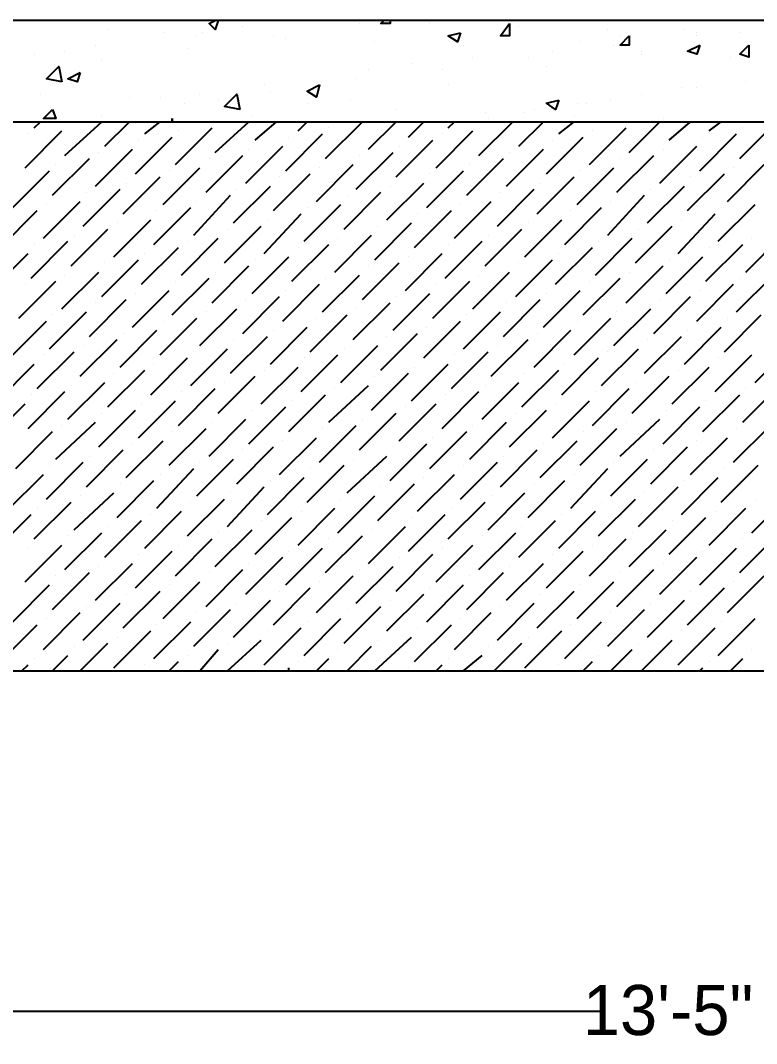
# Model space of a CAD drawing. Header units: inches. Extents: x 9636 to 21597, y -10243 to 557.
# Drawn here: x 14522.3 to 14566.4, y -2381.5 to -2320.2 of the extents above; entities that cross this region are included whole.
import ezdxf

# ---------------------------------------------------------------- set-up
doc = ezdxf.new("R2010")
doc.units = ezdxf.units.IN
doc.header["$MEASUREMENT"] = 0
doc.layers.add('PDF2_0', color=7, linetype='Continuous')
doc.layers.add('PDF2_Text', color=5, linetype='Continuous')
doc.layers.add('PDF2_IEL-HATCH-002', color=7, linetype='Continuous', true_color=0xd7ebd2)
doc.styles.add('PDF Stylus BT', font='stylu.ttf')

msp = doc.modelspace()

# ---------------------------------------------------------------- linework, layer by layer
at = {"layer": 'PDF2_0', "lineweight": 25}
for points in [[(14818.435, -2326.237), (14818.435, -2429.13), (14827.438, -2429.13), (14827.438, -2320.173), (14216.322, -2320.173), (14216.322, -2437.031), (14225.325, -2437.031), (14225.325, -2326.237)], [(14216.322, -2326.237), (14827.438, -2326.237)], [(14482.376, -2359.126), (14643.332, -2359.126)]]:
    msp.add_lwpolyline(points, dxfattribs=at)
at = {"layer": 'PDF2_0', "color": 5, "lineweight": 25}
msp.add_lwpolyline([(14482.56, -2379.521), (14557.342, -2379.521)], dxfattribs=at)
at = {"layer": 'PDF2_IEL-HATCH-002', "color": 251, "lineweight": 25, "true_color": 0x636466}
for points in [[(14534.191, -2320.173), (14534.007, -2320.724), (14533.639, -2320.357), (14534.007, -2320.173)], [(14535.661, -2320.541), (14535.661, -2320.541)], [(14542.643, -2320.357), (14542.643, -2320.357)], [(14544.48, -2320.173), (14544.48, -2320.357), (14543.929, -2320.357), (14544.112, -2320.173)], [(14546.869, -2320.357), (14546.869, -2320.357)], [(14552.197, -2320.541), (14552.197, -2320.541)], [(14527.576, -2320.724), (14527.576, -2320.724)], [(14530.883, -2320.908), (14530.883, -2320.908)], [(14532.904, -2321.092), (14532.904, -2321.092)], [(14533.272, -2320.908), (14533.272, -2320.908)], [(14537.498, -2321.092), (14537.498, -2321.092)], [(14557.525, -2320.724), (14557.525, -2320.724)], [(14558.26, -2321.092), (14558.26, -2321.092)], [(14562.119, -2320.724), (14562.119, -2320.724)], [(14562.854, -2320.908), (14562.854, -2320.908)], [(14562.854, -2321.092), (14562.854, -2321.092)], [(14565.426, -2320.908), (14565.426, -2320.908)], [(14526.841, -2321.643), (14526.841, -2321.643)], [(14538.233, -2321.276), (14538.233, -2321.276)], [(14543.561, -2321.459), (14543.561, -2321.459)], [(14548.89, -2321.643), (14548.89, -2321.643)], [(14555.872, -2321.459), (14555.872, -2321.459)], [(14557.893, -2321.643), (14557.893, -2321.643)], [(14523.166, -2322.194), (14523.166, -2322.194)], [(14525.004, -2322.011), (14525.004, -2322.011)], [(14532.353, -2321.827), (14532.353, -2321.827)], [(14549.441, -2322.378), (14549.441, -2322.378)], [(14552.748, -2322.378), (14552.748, -2322.378)], [(14554.218, -2322.011), (14554.218, -2322.011)], [(14559.547, -2322.011), (14559.547, -2322.011)], [(14559.547, -2322.194), (14559.547, -2322.194)], [(14564.875, -2322.378), (14564.875, -2322.378)], [(14527.209, -2322.562), (14527.209, -2322.562)], [(14545.766, -2322.746), (14545.766, -2322.746)], [(14553.851, -2322.929), (14553.851, -2322.929)], [(14543.194, -2323.113), (14543.194, -2323.113)], [(14547.604, -2323.113), (14547.604, -2323.113)], [(14536.947, -2324.032), (14536.947, -2324.032)], [(14542.459, -2323.664), (14542.459, -2323.664)], [(14547.971, -2324.032), (14547.971, -2324.032)], [(14561.935, -2324.215), (14561.935, -2324.215)], [(14562.854, -2324.215), (14562.854, -2324.215)], [(14565.794, -2323.848), (14565.794, -2323.848)], [(14523.534, -2324.583), (14523.534, -2324.583)], [(14528.862, -2324.767), (14528.862, -2324.767)], [(14530.7, -2324.767), (14530.7, -2324.767)], [(14533.088, -2324.583), (14533.088, -2324.583)], [(14537.314, -2324.399), (14537.314, -2324.399)], [(14559.547, -2324.583), (14559.547, -2324.583)], [(14532.169, -2325.134), (14532.169, -2325.134)], [(14534.191, -2324.95), (14534.191, -2324.95)], [(14539.519, -2325.134), (14539.519, -2325.134)], [(14542.091, -2324.95), (14542.091, -2324.95)], [(14555.688, -2325.134), (14555.688, -2325.134)], [(14556.239, -2325.134), (14556.239, -2325.134)], [(14557.709, -2324.95), (14557.709, -2324.95)], [(14524.269, -2325.685), (14524.269, -2325.685)], [(14527.209, -2325.869), (14527.209, -2325.869)], [(14536.212, -2325.869), (14536.212, -2325.869)], [(14544.847, -2325.502), (14544.847, -2325.502)], [(14550.176, -2325.685), (14550.176, -2325.685)], [(14550.36, -2326.053), (14550.36, -2326.053)], [(14552.564, -2325.685), (14552.564, -2325.685)], [(14553.116, -2325.502), (14553.116, -2325.502)], [(14555.504, -2325.869), (14555.504, -2325.869)], [(14560.833, -2326.053), (14560.833, -2326.053)]]:
    msp.add_lwpolyline(points, dxfattribs=at)
for points in [[(14551.646, -2320.357), (14551.646, -2321.092), (14551.095, -2321.092)], [(14548.706, -2320.908), (14548.522, -2321.459), (14547.971, -2321.092)], [(14558.812, -2321.092), (14558.812, -2321.643), (14558.26, -2321.643)], [(14563.038, -2321.643), (14562.854, -2322.194), (14562.303, -2322.011)], [(14565.977, -2321.643), (14565.977, -2322.378), (14565.426, -2322.194)], [(14524.82, -2323.848), (14523.901, -2323.664), (14524.636, -2322.929)], [(14525.922, -2323.297), (14525.739, -2323.848), (14525.187, -2323.664)], [(14540.254, -2324.032), (14540.07, -2324.767), (14539.519, -2324.399)], [(14535.477, -2325.502), (14534.558, -2325.318), (14535.293, -2324.583)], [(14554.586, -2324.95), (14554.402, -2325.502), (14553.851, -2325.134)], [(14524.269, -2325.502), (14524.452, -2326.053), (14523.717, -2326.053)], [(14531.435, -2326.053), (14531.435, -2326.237)]]:
    msp.add_lwpolyline(points, close=True, dxfattribs=at)
at = {"layer": 'PDF2_IEL-HATCH-002', "lineweight": 25}
for points in [[(14523.166, -2326.604), (14523.534, -2326.237)], [(14525.004, -2328.258), (14527.209, -2326.237)], [(14525.187, -2326.237), (14525.187, -2326.237)], [(14527.392, -2327.706), (14528.862, -2326.237)], [(14529.781, -2326.972), (14530.7, -2326.237)], [(14531.618, -2328.809), (14533.823, -2326.604)], [(14532.353, -2326.237), (14532.537, -2326.237)], [(14534.007, -2328.074), (14536.028, -2326.237)], [(14536.395, -2327.339), (14537.682, -2326.237)], [(14538.968, -2326.788), (14539.519, -2326.237)], [(14540.621, -2328.441), (14542.826, -2326.237)], [(14540.805, -2326.604), (14540.805, -2326.604)], [(14543.194, -2327.89), (14544.847, -2326.237)], [(14545.582, -2327.155), (14546.501, -2326.237)], [(14547.971, -2326.604), (14548.338, -2326.237)], [(14549.808, -2328.258), (14551.83, -2326.237)], [(14549.992, -2326.237), (14549.992, -2326.237)], [(14552.197, -2327.706), (14553.667, -2326.237)], [(14554.586, -2326.972), (14555.504, -2326.237)], [(14556.423, -2328.809), (14558.628, -2326.604)], [(14556.974, -2326.237), (14557.158, -2326.237)], [(14558.812, -2328.074), (14560.649, -2326.237)], [(14561.2, -2327.339), (14562.486, -2326.237)], [(14563.589, -2326.788), (14564.324, -2326.237)], [(14565.426, -2328.441), (14567.631, -2326.237)], [(14565.61, -2326.604), (14565.61, -2326.604)], [(14522.615, -2328.993), (14524.82, -2326.788)], [(14522.799, -2326.972), (14522.799, -2326.972)], [(14529.23, -2329.36), (14531.435, -2327.155)], [(14531.802, -2326.788), (14531.802, -2326.788)], [(14538.233, -2329.176), (14540.438, -2326.972)], [(14538.417, -2327.155), (14538.417, -2327.155)], [(14547.236, -2328.993), (14549.441, -2326.788)], [(14547.604, -2326.972), (14547.604, -2326.972)], [(14553.851, -2329.36), (14556.056, -2327.155)], [(14556.607, -2326.788), (14556.607, -2326.788)], [(14563.038, -2329.176), (14565.242, -2326.972)], [(14563.221, -2327.155), (14563.221, -2327.155)], [(14526.841, -2330.095), (14529.046, -2327.89)], [(14529.413, -2327.339), (14529.413, -2327.339)], [(14535.844, -2329.911), (14538.049, -2327.706)], [(14536.028, -2327.89), (14536.028, -2327.89)], [(14544.847, -2329.544), (14547.052, -2327.339)], [(14545.031, -2327.706), (14545.031, -2327.706)], [(14551.462, -2330.095), (14553.667, -2327.89)], [(14554.218, -2327.339), (14554.218, -2327.339)], [(14560.649, -2329.911), (14562.854, -2327.706)], [(14560.833, -2327.89), (14560.833, -2327.89)], [(14524.269, -2330.646), (14526.474, -2328.441)], [(14527.025, -2328.074), (14527.025, -2328.074)], [(14533.456, -2330.463), (14535.661, -2328.258)], [(14533.639, -2328.441), (14533.639, -2328.441)], [(14542.459, -2330.279), (14544.664, -2328.074)], [(14542.643, -2328.258), (14542.643, -2328.258)], [(14549.073, -2330.646), (14551.278, -2328.441)], [(14551.646, -2328.074), (14551.646, -2328.074)], [(14558.077, -2330.463), (14560.282, -2328.258)], [(14558.26, -2328.441), (14558.26, -2328.441)], [(14524.452, -2328.809), (14524.452, -2328.809)], [(14530.883, -2331.198), (14533.088, -2328.993)], [(14540.07, -2331.014), (14542.275, -2328.809)], [(14540.254, -2328.993), (14540.254, -2328.993)], [(14549.257, -2328.809), (14549.257, -2328.809)], [(14555.688, -2331.198), (14557.893, -2328.993)], [(14564.691, -2331.014), (14566.896, -2328.809)], [(14565.059, -2328.993), (14565.059, -2328.993)], [(14521.88, -2331.381), (14524.085, -2329.176)], [(14528.495, -2331.749), (14530.7, -2329.544)], [(14531.251, -2329.176), (14531.251, -2329.176)], [(14537.498, -2331.565), (14539.703, -2329.36)], [(14537.865, -2329.544), (14537.865, -2329.544)], [(14546.685, -2331.381), (14548.89, -2329.176)], [(14546.869, -2329.36), (14546.869, -2329.36)], [(14553.299, -2331.749), (14555.504, -2329.544)], [(14555.872, -2329.176), (14555.872, -2329.176)], [(14562.303, -2331.565), (14564.508, -2329.36)], [(14562.486, -2329.544), (14562.486, -2329.544)], [(14526.106, -2332.484), (14528.311, -2330.279)], [(14528.678, -2329.911), (14528.678, -2329.911)], [(14535.109, -2332.3), (14537.314, -2330.095)], [(14535.293, -2330.279), (14535.293, -2330.279)], [(14544.296, -2332.116), (14546.501, -2329.911)], [(14544.48, -2330.095), (14544.48, -2330.095)], [(14550.911, -2332.484), (14553.116, -2330.279)], [(14553.483, -2329.911), (14553.483, -2329.911)], [(14559.914, -2332.3), (14562.119, -2330.095)], [(14560.098, -2330.279), (14560.098, -2330.279)], [(14526.29, -2330.463), (14526.29, -2330.463)], [(14532.721, -2333.035), (14534.926, -2330.646)], [(14541.724, -2332.667), (14543.929, -2330.463)], [(14541.908, -2330.646), (14541.908, -2330.646)], [(14551.095, -2330.463), (14551.095, -2330.463)], [(14557.525, -2333.035), (14559.73, -2330.646)], [(14521.145, -2333.77), (14523.35, -2331.565)], [(14523.717, -2333.219), (14525.922, -2331.014)], [(14523.901, -2331.198), (14523.901, -2331.198)], [(14530.332, -2333.586), (14532.537, -2331.381)], [(14530.516, -2331.565), (14530.516, -2331.565)], [(14532.904, -2331.014), (14532.904, -2331.014)], [(14539.335, -2333.402), (14541.54, -2331.198)], [(14539.519, -2331.381), (14539.519, -2331.381)], [(14545.95, -2333.77), (14548.155, -2331.565)], [(14548.338, -2333.219), (14550.543, -2331.014)], [(14548.706, -2331.198), (14548.706, -2331.198)], [(14554.953, -2333.586), (14557.158, -2331.381)], [(14555.321, -2331.565), (14555.321, -2331.565)], [(14557.709, -2331.014), (14557.709, -2331.014)], [(14564.14, -2333.402), (14566.345, -2331.198)], [(14564.324, -2331.381), (14564.324, -2331.381)], [(14527.943, -2334.321), (14530.148, -2332.116)], [(14536.947, -2334.137), (14539.152, -2331.749)], [(14537.13, -2332.116), (14537.13, -2332.116)], [(14546.134, -2331.749), (14546.134, -2331.749)], [(14552.564, -2334.321), (14554.769, -2332.116)], [(14561.751, -2334.137), (14563.956, -2331.749)], [(14561.935, -2332.116), (14561.935, -2332.116)], [(14525.371, -2334.872), (14527.576, -2332.667)], [(14528.127, -2332.3), (14528.127, -2332.3)], [(14534.558, -2334.689), (14536.763, -2332.484)], [(14534.742, -2332.667), (14534.742, -2332.667)], [(14543.561, -2334.505), (14545.766, -2332.3)], [(14543.745, -2332.484), (14543.745, -2332.484)], [(14550.176, -2334.872), (14552.381, -2332.667)], [(14552.748, -2332.3), (14552.748, -2332.3)], [(14559.179, -2334.689), (14561.384, -2332.484)], [(14559.363, -2332.667), (14559.363, -2332.667)], [(14522.983, -2335.607), (14525.187, -2333.402)], [(14525.555, -2333.035), (14525.555, -2333.035)], [(14531.986, -2335.424), (14534.191, -2333.219)], [(14532.353, -2333.402), (14532.353, -2333.402)], [(14541.173, -2335.24), (14543.378, -2333.035)], [(14541.356, -2333.219), (14541.356, -2333.219)], [(14547.787, -2335.607), (14549.992, -2333.402)], [(14550.36, -2333.035), (14550.36, -2333.035)], [(14556.79, -2335.424), (14558.995, -2333.219)], [(14556.974, -2333.402), (14556.974, -2333.402)], [(14565.794, -2335.24), (14567.999, -2333.035)], [(14566.161, -2333.219), (14566.161, -2333.219)], [(14523.166, -2333.586), (14523.166, -2333.586)], [(14529.597, -2335.975), (14531.802, -2333.77)], [(14538.6, -2335.791), (14540.805, -2333.586)], [(14538.968, -2333.77), (14538.968, -2333.77)], [(14547.971, -2333.586), (14547.971, -2333.586)], [(14554.402, -2335.975), (14556.607, -2333.77)], [(14563.405, -2335.791), (14565.61, -2333.586)], [(14563.589, -2333.77), (14563.589, -2333.77)], [(14520.594, -2336.342), (14522.799, -2334.137)], [(14527.209, -2336.71), (14529.413, -2334.505)], [(14529.781, -2334.137), (14529.781, -2334.137)], [(14536.212, -2336.526), (14538.417, -2334.321)], [(14536.395, -2334.505), (14536.395, -2334.505)], [(14545.399, -2336.342), (14547.604, -2334.137)], [(14545.582, -2334.321), (14545.582, -2334.321)], [(14552.013, -2336.71), (14554.218, -2334.505)], [(14554.586, -2334.137), (14554.586, -2334.137)], [(14561.016, -2336.526), (14563.221, -2334.321)], [(14561.2, -2334.505), (14561.2, -2334.505)], [(14524.82, -2337.445), (14527.025, -2335.24)], [(14527.392, -2334.689), (14527.392, -2334.689)], [(14533.823, -2337.077), (14536.028, -2334.872)], [(14534.007, -2335.24), (14534.007, -2335.24)], [(14542.826, -2336.893), (14545.031, -2334.689)], [(14543.194, -2334.872), (14543.194, -2334.872)], [(14549.441, -2337.445), (14551.646, -2335.24)], [(14552.197, -2334.689), (14552.197, -2334.689)], [(14558.628, -2337.077), (14560.833, -2334.872)], [(14558.812, -2335.24), (14558.812, -2335.24)], [(14522.248, -2337.996), (14524.452, -2335.791)], [(14525.004, -2335.424), (14525.004, -2335.424)], [(14531.435, -2337.812), (14533.639, -2335.607)], [(14531.618, -2335.791), (14531.618, -2335.791)], [(14540.438, -2337.628), (14542.643, -2335.424)], [(14540.621, -2335.607), (14540.621, -2335.607)], [(14547.052, -2337.996), (14549.257, -2335.791)], [(14549.808, -2335.424), (14549.808, -2335.424)], [(14556.056, -2337.812), (14558.26, -2335.607)], [(14556.423, -2335.791), (14556.423, -2335.791)], [(14565.242, -2337.628), (14567.447, -2335.424)], [(14565.426, -2335.607), (14565.426, -2335.607)], [(14522.615, -2335.975), (14522.615, -2335.975)], [(14529.046, -2338.547), (14531.251, -2336.342)], [(14538.049, -2338.18), (14540.254, -2335.975)], [(14538.233, -2336.342), (14538.233, -2336.342)], [(14547.236, -2335.975), (14547.236, -2335.975)], [(14553.667, -2338.547), (14555.872, -2336.342)], [(14562.854, -2338.18), (14565.059, -2335.975)], [(14563.038, -2336.342), (14563.038, -2336.342)], [(14526.474, -2339.098), (14528.678, -2336.893)], [(14526.841, -2337.077), (14526.841, -2337.077)], [(14529.23, -2336.526), (14529.23, -2336.526)], [(14535.661, -2338.915), (14537.865, -2336.71)], [(14535.844, -2336.893), (14535.844, -2336.893)], [(14542.275, -2339.282), (14544.48, -2337.077)], [(14544.664, -2338.731), (14546.869, -2336.526)], [(14544.847, -2336.71), (14544.847, -2336.71)], [(14551.278, -2339.098), (14553.483, -2336.893)], [(14551.462, -2337.077), (14551.462, -2337.077)], [(14553.851, -2336.526), (14553.851, -2336.526)], [(14560.282, -2338.915), (14562.486, -2336.71)], [(14560.649, -2336.893), (14560.649, -2336.893)], [(14524.085, -2339.833), (14526.29, -2337.628)], [(14533.088, -2339.65), (14535.293, -2337.445)], [(14533.456, -2337.628), (14533.456, -2337.628)], [(14542.459, -2337.445), (14542.459, -2337.445)], [(14548.89, -2339.833), (14551.095, -2337.628)], [(14557.893, -2339.65), (14560.098, -2337.445)], [(14558.077, -2337.628), (14558.077, -2337.628)], [(14521.696, -2340.384), (14523.901, -2338.18)], [(14524.269, -2337.812), (14524.269, -2337.812)], [(14530.7, -2340.201), (14532.904, -2337.996)], [(14530.883, -2338.18), (14530.883, -2338.18)], [(14539.703, -2340.017), (14541.908, -2337.812)], [(14540.07, -2337.996), (14540.07, -2337.996)], [(14546.501, -2340.384), (14548.706, -2338.18)], [(14549.073, -2337.812), (14549.073, -2337.812)], [(14555.504, -2340.201), (14557.709, -2337.996)], [(14555.688, -2338.18), (14555.688, -2338.18)], [(14564.508, -2340.017), (14566.712, -2337.812)], [(14564.691, -2337.996), (14564.691, -2337.996)], [(14528.311, -2340.936), (14530.516, -2338.731)], [(14528.495, -2338.915), (14528.495, -2338.915)], [(14537.314, -2340.752), (14539.519, -2338.547)], [(14537.498, -2338.731), (14537.498, -2338.731)], [(14543.929, -2341.119), (14546.134, -2338.915)], [(14546.685, -2338.547), (14546.685, -2338.547)], [(14553.116, -2340.936), (14555.321, -2338.731)], [(14553.299, -2338.915), (14553.299, -2338.915)], [(14562.119, -2340.752), (14564.324, -2338.547)], [(14562.303, -2338.731), (14562.303, -2338.731)], [(14525.922, -2341.487), (14528.127, -2339.282)], [(14534.926, -2341.303), (14537.13, -2339.098)], [(14535.109, -2339.282), (14535.109, -2339.282)], [(14544.296, -2339.098), (14544.296, -2339.098)], [(14550.543, -2341.487), (14552.748, -2339.282)], [(14559.73, -2341.303), (14561.935, -2339.098)], [(14559.914, -2339.282), (14559.914, -2339.282)], [(14523.35, -2342.222), (14525.555, -2340.017)], [(14526.106, -2339.65), (14526.106, -2339.65)], [(14532.537, -2342.038), (14534.742, -2339.833)], [(14532.721, -2340.017), (14532.721, -2340.017)], [(14541.54, -2341.854), (14543.745, -2339.65)], [(14541.724, -2339.833), (14541.724, -2339.833)], [(14548.155, -2342.222), (14550.36, -2340.017)], [(14550.911, -2339.65), (14550.911, -2339.65)], [(14557.158, -2342.038), (14559.363, -2339.833)], [(14557.525, -2340.017), (14557.525, -2340.017)], [(14566.345, -2341.854), (14568.55, -2339.65)], [(14520.961, -2342.957), (14523.166, -2340.752)], [(14523.717, -2340.201), (14523.717, -2340.201)], [(14530.148, -2342.589), (14532.353, -2340.384)], [(14530.332, -2340.752), (14530.332, -2340.752)], [(14539.152, -2342.406), (14541.356, -2340.201)], [(14539.335, -2340.384), (14539.335, -2340.384)], [(14545.766, -2342.957), (14547.971, -2340.752)], [(14548.338, -2340.201), (14548.338, -2340.201)], [(14554.769, -2342.589), (14556.974, -2340.384)], [(14554.953, -2340.752), (14554.953, -2340.752)], [(14563.956, -2342.406), (14566.161, -2340.201)], [(14564.14, -2340.384), (14564.14, -2340.384)], [(14527.576, -2343.324), (14529.781, -2341.119)], [(14527.943, -2341.303), (14527.943, -2341.303)], [(14536.763, -2343.141), (14538.968, -2340.936)], [(14536.947, -2341.119), (14536.947, -2341.119)], [(14543.378, -2343.508), (14545.582, -2341.303)], [(14545.95, -2340.936), (14545.95, -2340.936)], [(14552.381, -2343.324), (14554.586, -2341.119)], [(14552.564, -2341.303), (14552.564, -2341.303)], [(14561.384, -2343.141), (14563.589, -2340.936)], [(14561.751, -2341.119), (14561.751, -2341.119)], [(14525.187, -2344.059), (14527.392, -2341.854)], [(14534.191, -2343.692), (14536.395, -2341.487)], [(14534.558, -2341.854), (14534.558, -2341.854)], [(14543.561, -2341.487), (14543.561, -2341.487)], [(14549.992, -2344.059), (14552.197, -2341.854)], [(14558.995, -2343.692), (14561.2, -2341.487)], [(14559.179, -2341.854), (14559.179, -2341.854)], [(14522.799, -2344.61), (14525.004, -2342.406)], [(14522.983, -2342.589), (14522.983, -2342.589)], [(14525.371, -2342.038), (14525.371, -2342.038)], [(14531.802, -2344.427), (14534.007, -2342.222)], [(14531.986, -2342.406), (14531.986, -2342.406)], [(14538.417, -2344.794), (14540.621, -2342.589)], [(14540.805, -2344.243), (14543.194, -2342.038)], [(14541.173, -2342.222), (14541.173, -2342.222)], [(14547.604, -2344.61), (14549.808, -2342.406)], [(14547.787, -2342.589), (14547.787, -2342.589)], [(14550.176, -2342.038), (14550.176, -2342.038)], [(14556.607, -2344.427), (14558.812, -2342.222)], [(14556.79, -2342.406), (14556.79, -2342.406)], [(14563.221, -2344.794), (14565.426, -2342.589)], [(14565.61, -2344.243), (14567.815, -2342.038)], [(14565.794, -2342.222), (14565.794, -2342.222)], [(14520.41, -2345.345), (14522.615, -2343.141)], [(14529.413, -2345.162), (14531.618, -2342.957)], [(14529.597, -2343.141), (14529.597, -2343.141)], [(14538.6, -2342.957), (14538.6, -2342.957)], [(14545.031, -2345.345), (14547.236, -2343.141)], [(14554.218, -2345.162), (14556.423, -2342.957)], [(14554.402, -2343.141), (14554.402, -2343.141)], [(14563.405, -2342.957), (14563.405, -2342.957)], [(14527.025, -2345.713), (14529.23, -2343.508)], [(14527.209, -2343.692), (14527.209, -2343.692)], [(14536.028, -2345.529), (14538.233, -2343.324)], [(14536.212, -2343.508), (14536.212, -2343.508)], [(14542.643, -2345.897), (14544.847, -2343.692)], [(14545.399, -2343.324), (14545.399, -2343.324)], [(14551.646, -2345.713), (14553.851, -2343.508)], [(14552.013, -2343.692), (14552.013, -2343.692)], [(14560.833, -2345.529), (14563.038, -2343.324)], [(14561.016, -2343.508), (14561.016, -2343.508)], [(14524.452, -2346.448), (14526.841, -2344.243)], [(14524.82, -2344.427), (14524.82, -2344.427)], [(14533.639, -2346.264), (14535.844, -2344.059)], [(14533.823, -2344.243), (14533.823, -2344.243)], [(14540.254, -2346.632), (14542.459, -2344.427)], [(14542.826, -2344.059), (14542.826, -2344.059)], [(14549.257, -2346.448), (14551.462, -2344.243)], [(14549.441, -2344.427), (14549.441, -2344.427)], [(14558.26, -2346.264), (14560.649, -2344.059)], [(14558.628, -2344.243), (14558.628, -2344.243)], [(14565.059, -2346.632), (14567.264, -2344.427)], [(14522.064, -2346.999), (14524.269, -2344.794)], [(14531.251, -2346.815), (14533.456, -2344.61)], [(14531.435, -2344.794), (14531.435, -2344.794)], [(14540.438, -2344.61), (14540.438, -2344.61)], [(14546.869, -2346.999), (14549.073, -2344.794)], [(14555.872, -2346.815), (14558.077, -2344.61)], [(14556.056, -2344.794), (14556.056, -2344.794)], [(14565.242, -2344.61), (14565.242, -2344.61)], [(14528.678, -2347.55), (14530.883, -2345.345)], [(14529.046, -2345.529), (14529.046, -2345.529)], [(14537.865, -2347.367), (14540.07, -2345.162)], [(14538.049, -2345.345), (14538.049, -2345.345)], [(14544.48, -2347.734), (14546.685, -2345.529)], [(14547.052, -2345.162), (14547.052, -2345.162)], [(14553.483, -2347.55), (14555.688, -2345.345)], [(14553.667, -2345.529), (14553.667, -2345.529)], [(14562.486, -2347.367), (14564.691, -2345.162)], [(14562.854, -2345.345), (14562.854, -2345.345)], [(14526.29, -2348.102), (14528.495, -2345.897)], [(14526.474, -2346.264), (14526.474, -2346.264)], [(14535.293, -2347.918), (14537.498, -2345.713)], [(14535.661, -2345.897), (14535.661, -2345.897)], [(14541.908, -2348.469), (14544.296, -2346.264)], [(14544.664, -2345.713), (14544.664, -2345.713)], [(14551.095, -2348.102), (14553.299, -2345.897)], [(14551.278, -2346.264), (14551.278, -2346.264)], [(14560.098, -2347.918), (14562.303, -2345.713)], [(14560.282, -2345.897), (14560.282, -2345.897)], [(14523.901, -2348.836), (14526.106, -2346.632)], [(14524.085, -2346.815), (14524.085, -2346.815)], [(14532.904, -2348.653), (14535.109, -2346.448)], [(14533.088, -2346.632), (14533.088, -2346.632)], [(14539.519, -2349.02), (14541.724, -2346.815)], [(14542.275, -2346.448), (14542.275, -2346.448)], [(14548.706, -2348.836), (14550.911, -2346.632)], [(14548.89, -2346.815), (14548.89, -2346.815)], [(14557.709, -2348.653), (14559.914, -2346.448)], [(14557.893, -2346.632), (14557.893, -2346.632)], [(14564.324, -2349.02), (14566.529, -2346.815)], [(14521.513, -2349.571), (14523.717, -2347.367)], [(14530.516, -2349.388), (14532.721, -2346.999)], [(14530.7, -2347.367), (14530.7, -2347.367)], [(14539.703, -2346.999), (14539.703, -2346.999)], [(14546.134, -2349.571), (14548.338, -2347.367)], [(14555.321, -2349.388), (14557.525, -2346.999)], [(14555.504, -2347.367), (14555.504, -2347.367)], [(14564.508, -2346.999), (14564.508, -2346.999)], [(14528.127, -2349.939), (14530.332, -2347.734)], [(14528.311, -2347.918), (14528.311, -2347.918)], [(14534.742, -2350.49), (14536.947, -2348.102)], [(14537.13, -2349.755), (14539.335, -2347.55)], [(14537.314, -2347.734), (14537.314, -2347.734)], [(14543.745, -2350.123), (14545.95, -2347.918)], [(14543.929, -2348.102), (14543.929, -2348.102)], [(14546.501, -2347.55), (14546.501, -2347.55)], [(14552.748, -2349.939), (14554.953, -2347.734)], [(14553.116, -2347.918), (14553.116, -2347.918)], [(14559.363, -2350.49), (14561.751, -2348.102)], [(14561.935, -2349.755), (14564.14, -2347.55)], [(14562.119, -2347.734), (14562.119, -2347.734)], [(14525.555, -2350.674), (14527.943, -2348.469)], [(14525.922, -2348.653), (14525.922, -2348.653)], [(14534.926, -2348.469), (14534.926, -2348.469)], [(14541.356, -2350.858), (14543.561, -2348.653)], [(14550.36, -2350.674), (14552.564, -2348.469)], [(14550.543, -2348.653), (14550.543, -2348.653)], [(14559.73, -2348.469), (14559.73, -2348.469)], [(14566.161, -2350.858), (14568.366, -2348.653)], [(14523.166, -2351.225), (14525.371, -2349.02)], [(14532.353, -2351.041), (14534.558, -2348.836)], [(14532.537, -2349.02), (14532.537, -2349.02)], [(14541.54, -2348.836), (14541.54, -2348.836)], [(14547.971, -2351.225), (14550.176, -2349.02)], [(14556.974, -2351.041), (14559.179, -2348.836)], [(14557.158, -2349.02), (14557.158, -2349.02)], [(14566.345, -2348.836), (14566.345, -2348.836)], [(14520.778, -2351.96), (14522.983, -2349.755)], [(14523.35, -2349.388), (14523.35, -2349.388)], [(14529.781, -2351.776), (14531.986, -2349.571)], [(14530.148, -2349.755), (14530.148, -2349.755)], [(14536.395, -2352.144), (14538.6, -2349.939)], [(14538.968, -2351.593), (14541.173, -2349.388)], [(14539.152, -2349.571), (14539.152, -2349.571)], [(14545.582, -2351.96), (14547.787, -2349.755)], [(14545.766, -2349.939), (14545.766, -2349.939)], [(14548.155, -2349.388), (14548.155, -2349.388)], [(14554.586, -2351.776), (14556.79, -2349.571)], [(14554.769, -2349.755), (14554.769, -2349.755)], [(14561.2, -2352.144), (14563.405, -2349.939)], [(14563.589, -2351.593), (14565.794, -2349.388)], [(14563.956, -2349.571), (14563.956, -2349.571)], [(14527.392, -2352.328), (14529.597, -2350.123)], [(14527.576, -2350.49), (14527.576, -2350.49)], [(14536.763, -2350.123), (14536.763, -2350.123)], [(14543.194, -2352.695), (14545.399, -2350.49)], [(14552.197, -2352.328), (14554.402, -2350.123)], [(14552.381, -2350.49), (14552.381, -2350.49)], [(14561.384, -2350.123), (14561.384, -2350.123)], [(14525.004, -2353.062), (14527.209, -2350.858)], [(14525.187, -2351.041), (14525.187, -2351.041)], [(14534.007, -2352.879), (14536.212, -2350.674)], [(14534.191, -2350.858), (14534.191, -2350.858)], [(14540.621, -2353.246), (14542.826, -2351.041)], [(14543.378, -2350.674), (14543.378, -2350.674)], [(14549.808, -2353.062), (14552.013, -2350.858)], [(14549.992, -2351.041), (14549.992, -2351.041)], [(14558.812, -2352.879), (14561.016, -2350.674)], [(14558.995, -2350.858), (14558.995, -2350.858)], [(14565.426, -2353.246), (14567.631, -2351.041)], [(14522.615, -2353.797), (14524.82, -2351.593)], [(14522.799, -2351.776), (14522.799, -2351.776)], [(14531.618, -2353.43), (14533.823, -2351.225)], [(14531.802, -2351.593), (14531.802, -2351.593)], [(14538.233, -2353.981), (14540.438, -2351.776)], [(14540.805, -2351.225), (14540.805, -2351.225)], [(14547.236, -2353.797), (14549.441, -2351.593)], [(14547.604, -2351.776), (14547.604, -2351.776)], [(14556.423, -2353.43), (14558.628, -2351.225)], [(14556.607, -2351.593), (14556.607, -2351.593)], [(14563.038, -2353.981), (14565.242, -2351.776)], [(14565.61, -2351.225), (14565.61, -2351.225)], [(14529.23, -2354.165), (14531.435, -2351.96)], [(14529.413, -2352.144), (14529.413, -2352.144)], [(14535.844, -2354.532), (14538.049, -2352.328)], [(14538.417, -2351.96), (14538.417, -2351.96)], [(14544.847, -2354.349), (14547.052, -2352.144)], [(14545.031, -2352.328), (14545.031, -2352.328)], [(14553.851, -2354.165), (14556.056, -2351.96)], [(14554.218, -2352.144), (14554.218, -2352.144)], [(14560.649, -2354.532), (14562.854, -2352.328)], [(14563.221, -2351.96), (14563.221, -2351.96)], [(14526.841, -2354.9), (14529.046, -2352.695)], [(14527.025, -2352.879), (14527.025, -2352.879)], [(14536.028, -2352.695), (14536.028, -2352.695)], [(14542.459, -2355.084), (14544.664, -2352.879)], [(14551.462, -2354.9), (14553.667, -2352.695)], [(14551.646, -2352.879), (14551.646, -2352.879)], [(14560.833, -2352.695), (14560.833, -2352.695)], [(14524.269, -2355.451), (14526.474, -2353.246)], [(14524.452, -2353.43), (14524.452, -2353.43)], [(14533.456, -2355.267), (14535.661, -2353.062)], [(14533.639, -2353.246), (14533.639, -2353.246)], [(14540.07, -2355.635), (14542.275, -2353.43)], [(14542.643, -2353.062), (14542.643, -2353.062)], [(14549.073, -2355.451), (14551.278, -2353.246)], [(14549.257, -2353.43), (14549.257, -2353.43)], [(14558.077, -2355.267), (14560.282, -2353.062)], [(14558.26, -2353.246), (14558.26, -2353.246)], [(14564.691, -2355.635), (14566.896, -2353.43)], [(14521.88, -2356.186), (14524.085, -2353.981)], [(14530.883, -2356.002), (14533.088, -2353.797)], [(14531.251, -2353.981), (14531.251, -2353.981)], [(14537.498, -2356.37), (14539.703, -2354.165)], [(14540.254, -2353.797), (14540.254, -2353.797)], [(14546.685, -2356.186), (14548.89, -2353.981)], [(14546.869, -2354.165), (14546.869, -2354.165)], [(14555.688, -2356.002), (14557.893, -2353.797)], [(14555.872, -2353.981), (14555.872, -2353.981)], [(14562.303, -2356.37), (14564.508, -2354.165)], [(14565.059, -2353.797), (14565.059, -2353.797)], [(14528.495, -2356.553), (14530.7, -2354.349)], [(14528.678, -2354.532), (14528.678, -2354.532)], [(14537.865, -2354.349), (14537.865, -2354.349)], [(14544.296, -2356.737), (14546.501, -2354.532)], [(14553.299, -2356.553), (14555.504, -2354.349)], [(14553.483, -2354.532), (14553.483, -2354.532)], [(14562.486, -2354.349), (14562.486, -2354.349)], [(14526.106, -2357.288), (14528.311, -2355.084)], [(14526.29, -2355.267), (14526.29, -2355.267)], [(14532.721, -2357.656), (14534.926, -2355.451)], [(14535.109, -2357.105), (14537.314, -2354.9)], [(14535.293, -2355.084), (14535.293, -2355.084)], [(14541.724, -2357.472), (14543.929, -2355.267)], [(14541.908, -2355.451), (14541.908, -2355.451)], [(14544.48, -2354.9), (14544.48, -2354.9)], [(14550.911, -2357.288), (14553.116, -2355.084)], [(14551.095, -2355.267), (14551.095, -2355.267)], [(14557.525, -2357.656), (14559.73, -2355.451)], [(14559.914, -2357.105), (14562.119, -2354.9)], [(14560.098, -2355.084), (14560.098, -2355.084)], [(14523.717, -2357.84), (14525.922, -2355.635)], [(14523.901, -2356.002), (14523.901, -2356.002)], [(14532.904, -2355.635), (14532.904, -2355.635)], [(14539.335, -2358.207), (14541.54, -2356.002)], [(14548.338, -2357.84), (14550.543, -2355.635)], [(14548.706, -2356.002), (14548.706, -2356.002)], [(14557.709, -2355.635), (14557.709, -2355.635)], [(14564.14, -2358.207), (14566.345, -2356.002)], [(14521.145, -2358.575), (14523.35, -2356.37)], [(14530.332, -2358.391), (14532.537, -2356.186)], [(14530.516, -2356.37), (14530.516, -2356.37)], [(14536.947, -2358.758), (14539.152, -2356.553)], [(14539.519, -2356.186), (14539.519, -2356.186)], [(14545.95, -2358.575), (14548.155, -2356.37)], [(14546.134, -2356.553), (14546.134, -2356.553)], [(14554.953, -2358.391), (14557.158, -2356.186)], [(14555.321, -2356.37), (14555.321, -2356.37)], [(14561.751, -2358.758), (14563.956, -2356.553)], [(14564.324, -2356.186), (14564.324, -2356.186)], [(14527.943, -2358.942), (14530.148, -2356.737)], [(14528.127, -2357.105), (14528.127, -2357.105)], [(14534.742, -2359.126), (14536.763, -2357.288)], [(14537.13, -2356.737), (14537.13, -2356.737)], [(14543.561, -2359.126), (14545.766, -2357.105)], [(14543.745, -2357.288), (14543.745, -2357.288)], [(14552.564, -2358.942), (14554.769, -2356.737)], [(14552.748, -2357.105), (14552.748, -2357.105)], [(14559.547, -2359.126), (14561.384, -2357.288)], [(14561.935, -2356.737), (14561.935, -2356.737)], [(14525.555, -2357.656), (14525.555, -2357.656)], [(14525.922, -2359.126), (14527.576, -2357.472)], [(14533.088, -2359.126), (14534.191, -2357.84)], [(14534.742, -2357.472), (14534.742, -2357.472)], [(14541.356, -2357.84), (14541.356, -2357.84)], [(14541.908, -2359.126), (14543.378, -2357.656)], [(14550.36, -2357.656), (14550.36, -2357.656)], [(14550.727, -2359.126), (14552.381, -2357.472)], [(14557.709, -2359.126), (14558.995, -2357.84)], [(14559.363, -2357.472), (14559.363, -2357.472)], [(14566.161, -2357.84), (14566.161, -2357.84)], [(14523.166, -2358.391), (14523.166, -2358.391)], [(14524.269, -2359.126), (14525.187, -2358.207)], [(14532.353, -2358.207), (14532.353, -2358.207)], [(14540.07, -2359.126), (14540.805, -2358.391)], [(14547.971, -2358.391), (14547.971, -2358.391)], [(14548.89, -2359.126), (14549.992, -2358.207)], [(14556.974, -2358.207), (14556.974, -2358.207)], [(14564.875, -2359.126), (14565.61, -2358.391)], [(14522.431, -2359.126), (14522.799, -2358.758)], [(14529.781, -2358.758), (14529.781, -2358.758)], [(14531.251, -2359.126), (14531.802, -2358.575)], [(14538.417, -2359.126), (14538.417, -2358.942)], [(14538.968, -2358.575), (14538.968, -2358.575)], [(14545.582, -2358.942), (14545.582, -2358.942)], [(14547.236, -2359.126), (14547.604, -2358.758)], [(14554.586, -2358.758), (14554.586, -2358.758)], [(14556.056, -2359.126), (14556.607, -2358.575)], [(14563.038, -2359.126), (14563.221, -2358.942)], [(14563.589, -2358.575), (14563.589, -2358.575)]]:
    msp.add_lwpolyline(points, dxfattribs=at)

# ---------------------------------------------------------------- texts
at = {"layer": 'PDF2_Text', "insert": (14556.025, -2379.464), "char_height": 3, "attachment_point": 4, "style": 'PDF Stylus BT'}
msp.add_mtext('13\'-5"', dxfattribs=at)

doc.saveas('drawing.dxf')
